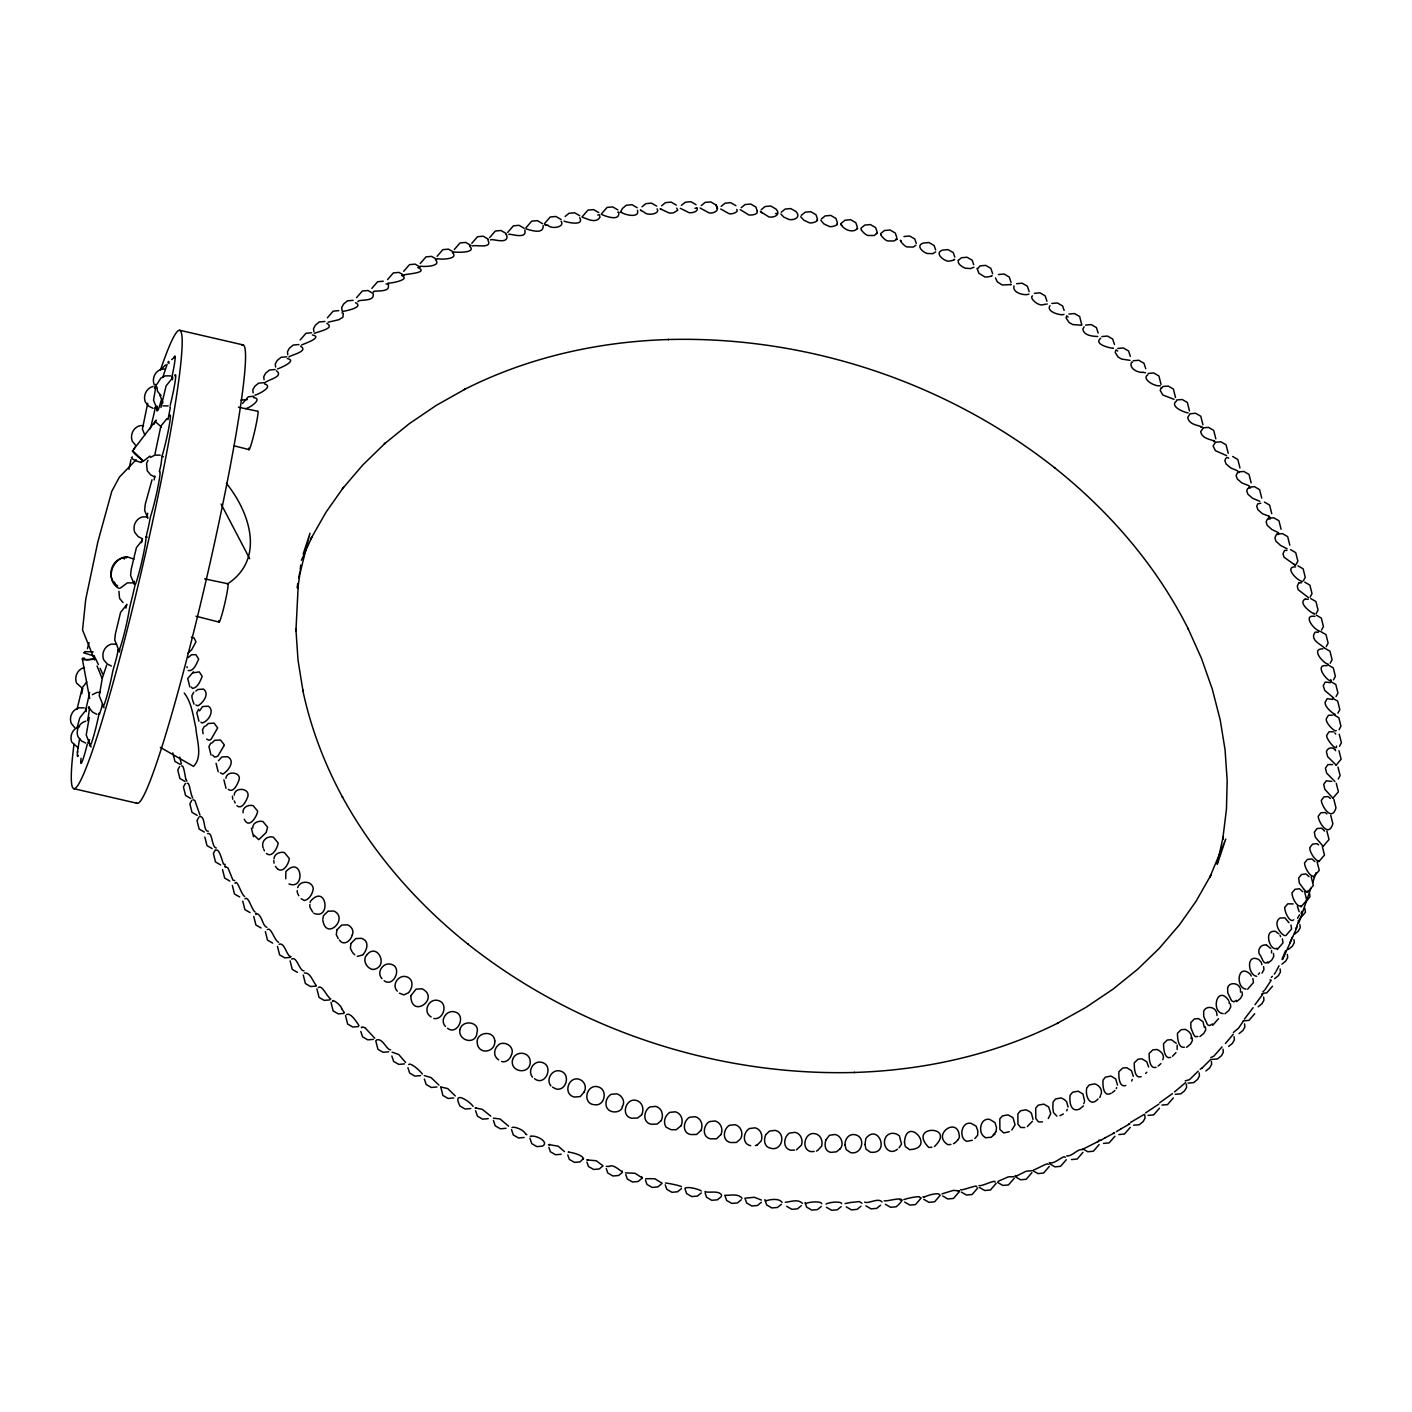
<?xml version="1.0" encoding="UTF-8"?>
<svg xmlns="http://www.w3.org/2000/svg" width="1412" height="1412" viewBox="0 0 1412 1412"><rect width="100%" height="100%" fill="white"/><g stroke="black" fill="none" stroke-linecap="round" stroke-linejoin="round"><path stroke-width="1.5" d="M193.091 799.704L194.856 800.498L199.974 815.059M1271.559 952.906L1271.559 950.417M1098.765 1141.284L1097.512 1141.814M1261.904 964.731L1261.463 962.807M438.955 1085.14L431.084 1077.585L424.288 1075.573M582.238 217.254C587.215 218.578 595.282 223.961 599.959 217.395L599.553 214.889L597.7 214.977M297.173 891.872L297.244 890.584M388.018 283.071C392.042 283.406 411.051 279.399 401.573 275.534M208.27 831.262C202.957 831.562 205.658 816.171 199.974 816.542M1229.234 1003.402L1229.04 1001.337M273.787 860.614L274.016 863.191M422.382 1074.091C420.176 1070.79 410.433 1062.106 408.668 1064.542M959.154 1190.863L958.06 1191.11M243.093 812.782C242.158 807.24 248.618 804.346 253.172 805.67L257.672 811.176C256.843 816.807 248.847 829.515 244.294 819.225M825.914 1139.925C824.343 1144.638 824.679 1151.151 830.733 1152.386L836.398 1151.821L840.228 1148.75M322.783 919.936C326.031 941.68 349.329 918.188 333.85 911.022L328.113 911.217M298.232 585.292L295.92 631.058L295.902 629.081L298.02 660.128L303.033 691.298L302.697 689.815C310.569 727.409 324.372 763.645 342.639 797.392L342.145 796.474C373.403 853.766 417.281 903.68 468.166 944.328L467.778 944.028C576.502 1030.019 715.972 1076.191 854.507 1072.467L854.013 1072.467C924.401 1070.314 994.86 1054.746 1057.959 1023.012L1057.041 1023.488L1085.934 1007.374L1112.885 989.247L1137.737 969.179L1159.27 948.334L1179.426 924.842L1195.982 901.368L1210.966 875.034L1209.837 877.223L1225.757 839.081L1217.497 863.738M77.378 752.367L79.619 738.617M155.002 453.923L160.844 426.177L166.934 418.605M352.259 934.956C354.324 930.896 351.482 926.29 347.476 924.842L341.739 925.054L336.938 929.802M1336.105 765.004L1327.721 756.779L1326.398 751.837C1326.927 747.954 1332.451 746.418 1334.781 749.472M1014.01 1176.69L1008.344 1176.849L998.125 1181.314M86.114 711.63L86.326 710.059A12.973 0.935 -77 0 0 86.044 708.983L85.638 709.901M172.458 379.634L172.67 378.063A12.973 0.935 -77 0 0 172.37 377.004L171.982 377.922M132.34 456.923C128.439 458.194 139.4 462.501 141.041 462.165M252.801 828.085C252.201 822.861 258.731 820.354 262.967 821.555L267.609 827.203L266.18 832.533L258.749 839.681L254.072 835.18M322.942 918.806L323.436 915.753L327.937 911.322M309.899 904.527L309.828 907.033L312.687 912.046M297.844 587.939L300.456 570.324M374.78 1038.208L365.479 1028.254M356.548 297.685L362.337 291.013L367.985 290.519L373.139 293.502C375.327 302.715 357.818 298.585 357.924 301.833M234.233 795.185C234.304 786.908 249.853 787.649 247.912 796.368C246.447 800.463 242.017 810.1 236.863 805.74M273.963 858.92C274.122 853.907 279.964 851.436 284.377 852.548L289.301 858.496C288.948 863.509 283.353 873.463 277.67 869.015M225.938 778.383C226.344 770.158 242.229 772.029 238.893 780.289C237.428 784.331 233.351 793.403 228.267 789.361M350.9 943.622L350.388 948.282L352.082 951.688M1031.695 1170.742L1026.083 1171.236L1016.781 1175.878M336.921 929.961L336.285 934.726L338.245 938.539M124.238 559.064L125.033 557.616M310.181 902.55L310.411 901.35C326.525 882.712 331.555 920.765 313.729 913.229M120.073 650.085L118.22 649.749L117.461 653.527A12.973 0.935 -77 0 1 115.766 660.622L112.872 670.753A25.504 1.836 -77 0 1 106.076 698.94A25.504 1.836 -77 0 1 102.652 704.606M300.068 572.972L309.987 533.259L303.192 553.963M297.685 887.636C299.768 880.241 312.228 880.347 313.27 888.66C312.546 893.69 309.687 899.073 304.515 900.556L301.109 898.738M155.408 407.044L154.314 412.269A25.504 1.836 -77 0 1 150.219 428.807M99.211 713.007L98.116 718.231A25.504 1.836 -77 0 1 89.609 743.806M77.007 709.442L82.231 687.82L86.785 681.819M128.933 469.296L130.945 459.73M156.185 384.576L153.537 400.267L157.562 410.257M89.274 717.402L86.22 734.999L91.056 746.983M160.915 407.503L166.122 385.864L172.229 378.292M1298.228 922.16L1298.44 920.165M1240.548 992.159L1240.442 988.877M1334.922 781.577L1326.662 773.141L1325.409 768.181L1327.88 764.598L1332.628 764.545M167.975 419.629L170.234 408.103A12.973 0.935 -77 0 0 169.934 407.044M1217.056 864.215L1223.145 836.928L1222.739 839.346L1226.446 809.288L1227.187 780.554L1225.051 749.684L1220.233 720.067L1212.29 689.127L1201.506 658.469L1187.951 628.269L1188.392 629.205C1156.763 566.035 1109.567 511.409 1054.411 467.584L1054.799 467.901C945.987 382.052 806.623 335.774 668.07 339.533L668.564 339.533C598.017 341.633 527.417 357.448 464.319 389.535L465.272 389.059L436.255 405.385L409.18 423.759L384.205 444.056L385.3 443.086L362.637 465.13L342.375 488.852L343.54 487.299L325.854 512.45L310.799 538.96L312.07 536.613L301.427 560.246M1217.056 1015.581L1216.544 1012.086M622.339 1171.166C622.11 1173.213 613.602 1163.17 609.296 1166.436M85.532 710.183L86.273 707.394A25.504 1.836 -77 0 0 89.609 692.462M1204.295 1027.318L1203.042 1021.758L1198.47 1018.582L1194.376 1018.952L1190.81 1022.553L1190.898 1027.812L1193.652 1034.643L1195.364 1036.726L1197.853 1036.479M147.695 403.338L142.4 429.036L144.818 435.037M87.385 648.726L89.062 642.654M162.821 377.286L167.145 364.278M77.007 727.992L79.796 717.843L85.885 710.271M1292.474 936.827L1289.738 943.145M1191.004 1038.597C1192.769 1034.555 1188.622 1030.707 1185.127 1029.348L1181.05 1029.719L1177.449 1033.337C1177.431 1037.838 1178.19 1048.604 1184.421 1047.227M1148.662 1067.031L1146.773 1061.859L1142.061 1058.859L1138.037 1059.194L1134.242 1062.848C1134.277 1067.225 1134.33 1078.892 1141.143 1076.703M1177.131 1049.522L1177.167 1045.109M118.22 649.749L118.308 650.914A25.504 1.836 -77 0 0 123.585 636.035A25.504 1.836 -77 0 0 129.569 608.078L131.687 599.359A12.973 0.935 -77 0 0 133.399 592.263L135.022 585.221A25.504 1.836 -77 0 0 141.5 562.929A25.504 1.836 -77 0 0 145.948 538.59L146.901 533.383A12.973 0.935 -77 0 0 148.595 526.288L150.554 516.404A25.504 1.836 -77 0 0 157.456 489.364A25.504 1.836 -77 0 0 159.838 471.59L159.309 471.608A12.973 0.935 -77 0 0 161.021 464.513L162.045 456.235L163.439 456.87M89.538 739.659L88.356 742.977A12.973 0.935 -77 0 1 88.056 741.918M162.045 456.235L162.804 453.676A25.504 1.836 -77 0 0 169.299 425.171A25.504 1.836 -77 0 0 169.334 416.099M1133.306 1076.368L1131.489 1070.684L1126.741 1067.701L1122.734 1068.037L1118.886 1071.69C1118.728 1076.332 1118.781 1087.681 1125.77 1085.546M1117.51 1085.175L1115.745 1078.997L1110.979 1076.05L1105.402 1077.162L1103.072 1080.039C1102.56 1085.051 1103.213 1097.565 1111.103 1093.312M1100.831 1094.847C1103.09 1090.311 1099.26 1085.069 1094.759 1083.869L1089.199 1084.963L1086.816 1087.875C1084.893 1094.918 1089.623 1108.367 1098.095 1098.907M512.609 1059.512C509.238 1072.714 531.124 1075.52 530.206 1060.959C529.271 1051.446 515.557 1050.51 512.644 1059.441M1336.282 783.307L1338.417 791.797L1333.016 798.027M1084.628 1101.236L1083.004 1094.053L1078.15 1091.176L1072.591 1092.253L1070.155 1095.165C1069.237 1101.078 1070.261 1112.974 1079.598 1109.073L1083.481 1105.896M1312.754 882.518L1315.949 872.757M126.445 557.952L126.868 556.716L133.946 559.099M1298.669 583.103L1297.275 586.157L1298.14 589.687L1308.536 597.682M199.569 710.836L202.604 706.565L208.394 706.159C215.206 710.854 207.917 721.956 201.969 722.979L200.91 722.132M1310.83 888.395L1298.828 922.866M1032.437 1121.234L1027.318 1126.582M223.643 746.33L217.73 756.303L214.571 757.114L212.612 755.102M996.06 1131.542L996.519 1127.553L994.948 1122.593L989.688 1119.381C979.593 1117.421 977.598 1134.171 985.399 1137.437M877.329 233.174L874.169 235.504L868.68 235.504C866.068 236.263 859.131 228.003 861.496 229.609M1116.31 1088.599L1116.68 1087.611M1162.8 1059.724C1165.165 1055.382 1160.823 1050.899 1156.922 1049.504L1152.88 1049.84L1149.139 1053.493C1149.033 1058.029 1149.509 1069.255 1156.057 1067.348M1301.917 911.34L1301.034 913.335M156.414 406.462L155.673 408.245A12.973 0.935 -77 0 1 155.373 407.185M145.824 537.001L147.272 537.231M352.17 935.185C350.935 940.692 343.663 946.481 339.392 940.004M1100.425 1095.888L1099.789 1097.477M218.454 760.715L221.861 756.973L227.65 756.708C235.839 761.227 228.02 771.111 222.725 774.129L220.343 772.77M408.562 992.742L403.832 994.895L399.419 993.166M1296.728 926.166L1298.105 922.724M1083.745 1103.619L1084.257 1102.366M211.906 743.03L214.712 740.312L220.501 739.994L224.349 744.901L223.696 746.171M1066.678 1110.82L1067.278 1109.355M1131.647 1080.992L1132.283 1079.474M1297.31 926.59L1282.643 959.525M205.693 726.121L208.288 723.491L214.077 723.138L217.66 727.921L211.006 739.447L208.852 740.241L206.664 739.147M526.835 1134.771L525.688 1133.977M1318.614 861.161C1315.243 860.438 1309.63 852.566 1309.771 847.677L1312.56 844.111L1316.955 843.635L1318.579 844.888M1279.025 965.808L1275.954 971.65M490.758 1116.133L482.233 1109.303L475.332 1107.979M156.944 384.276L160.809 378.169L165.38 375.857L170.587 375.892M147.978 460.33L146.548 463.542L147.219 470.708L150.66 474.873L154.932 477.009M188.343 657.533L191.502 654.744L195.915 654.674L198.686 659.122C196.762 663.146 193.673 671.918 188.167 670.523M390.594 1049.84C386.906 1050.475 382.44 1037.255 376.404 1040.044M1161.035 388.159L1162.27 387.523M1296.128 927.56L1295.545 928.672M330.849 999.008C327.302 997.507 321.812 983.846 318.335 987.623M1313.336 876.234C1309.789 876.57 1304.529 867.321 1304.547 862.997L1307.406 859.431L1311.942 858.937L1314.837 861.602M304.021 970.768C299.626 971.756 296.855 955.536 291.596 959.119M291.066 956.701C286.301 956.242 285.012 941.981 278.994 944.222M133.752 449.581L135.27 446.739M152.002 479.798L145.259 504.278L144.624 510.385L147.854 518.38M106.624 665.211L102.299 678.201L99.246 695.798L104.082 707.783M408.721 992.442C413.045 987.659 413.804 978.834 406.356 976.698C398.555 974.457 391.212 984.976 397.301 991.136M242.564 403.426L248.353 396.754L253.983 396.26M300.209 339.921L305.998 333.267L311.628 332.755M327.372 317.806L333.161 311.152L338.792 310.64M371.85 288.383L377.639 281.712L383.27 281.2M387.559 279.594L393.348 272.922L398.996 272.41L404.167 275.411M403.691 271.316L409.48 264.644L415.128 264.132L420.299 267.133M420.194 263.55L425.983 256.878L431.631 256.384L436.802 259.384M193.779 692.145L191.873 695.639L192.191 698.711M437.067 256.313L442.856 249.642L448.486 249.147L453.658 252.13M198.721 709.248L196.797 712.725L198.933 721.232M454.258 249.589L460.047 242.917L465.678 242.423L470.849 245.406M179.659 766.504L177.753 769.999L179.889 778.489L185.06 781.489M204.405 726.227L202.498 729.722L203.099 733.781M471.767 243.376L477.556 236.704L483.186 236.21L488.358 239.21M185.36 783.501L183.436 786.978L185.572 795.485L190.744 798.486M210.829 743.1L208.923 746.577L211.041 755.085M489.558 237.675L495.347 231.021L500.978 230.509L506.167 233.51M191.785 800.357L189.861 803.852L191.997 812.341L197.168 815.342M507.614 232.503L513.403 225.832L519.051 225.32L524.223 228.32M198.915 817.071L197.009 820.566L199.145 829.056L204.316 832.056M525.935 227.809L531.724 221.154L537.354 220.643L542.526 223.643M544.467 223.643L550.256 216.971L555.904 216.477L561.076 219.478M215.277 849.953L213.371 853.448L215.489 861.938L220.66 864.938M582.168 216.777L587.957 210.106L593.605 209.611L598.776 212.612M601.3 214.077L607.089 207.405L612.72 206.911L617.891 209.911M621.545 212.365L620.592 211.906L622.498 208.411L626.381 205.217L632.029 204.722L637.2 207.723M884.212 1200.8C888.413 1201.824 912.258 1193.087 896.196 1206.783L890.548 1207.278L885.377 1204.277M921.277 1197.923L915.488 1204.595L909.857 1205.089L904.686 1202.089M940.374 1195.152L934.585 1201.824L928.955 1202.318L923.783 1199.317M1295.951 564.641L1297.875 561.146L1295.739 552.657L1290.568 549.656M959.242 1191.799L953.453 1198.453L947.823 1198.964L942.651 1195.964M1303.364 580.809L1305.27 577.314L1303.135 568.824L1297.963 565.824M977.863 1187.845L972.074 1194.517L966.426 1195.029L961.254 1192.028M1310.107 597.117L1312.013 593.622L1309.877 585.133L1304.706 582.132M996.201 1183.344L990.412 1190.016L984.764 1190.51L979.593 1187.51M1316.16 613.532L1318.067 610.037L1315.931 601.547L1310.76 598.547M1014.24 1178.261L1008.45 1184.933L1002.802 1185.427L997.631 1182.426M1321.526 630.034L1323.45 626.54L1321.314 618.05L1316.143 615.05M1031.96 1172.613L1026.171 1179.285L1020.523 1179.779L1015.352 1176.778M1326.221 646.608L1328.127 643.113L1325.992 634.623L1320.82 631.623M1049.328 1166.418L1043.539 1173.09L1037.908 1173.584L1032.737 1170.583M1330.192 663.216L1332.098 659.739L1329.98 651.232L1324.809 648.232M1066.325 1159.676L1060.553 1166.33L1054.905 1166.841L1049.734 1163.841M1333.475 679.86L1335.381 676.366L1333.263 667.876L1328.092 664.875M1082.951 1152.386L1077.162 1159.04L1071.514 1159.552M1336.052 696.504L1337.958 693.027L1335.823 684.52L1330.651 681.519M1099.154 1144.567L1093.365 1151.239L1087.734 1151.733L1082.563 1148.733M1337.905 713.131L1339.812 709.654L1337.693 701.146L1332.522 698.163M1114.933 1136.236L1109.144 1142.89L1103.496 1143.402M1339.053 729.722L1340.959 726.245L1338.841 717.737L1333.669 714.737M1130.253 1127.394L1124.464 1134.048L1118.833 1134.56M1339.494 746.26L1341.4 742.765L1339.264 734.275M1338.205 779.053L1340.129 775.576L1337.994 767.069M1159.464 1108.208L1153.692 1114.88L1148.044 1115.392M1173.337 1097.918L1167.547 1104.59L1161.899 1105.084M1218.503 1018.67L1212.714 1025.341M1262.01 973.168L1263.917 969.673L1263.599 966.602M1297.575 918.259L1299.499 914.764M1254.721 1013.728L1248.932 1020.399L1243.284 1020.894M1272.512 986.247L1266.723 992.918L1262.963 993.254M266.886 927.349C262.102 925.884 262.455 914.817 256.225 913.405M363.255 954.318C367.314 949.552 369.538 940.869 361.56 938.327L355.824 938.556L350.9 943.534M1306.841 892.084L1307.388 891.131M1293.745 919.812C1289.756 923.589 1284.408 911.481 1284.743 907.386L1287.815 903.821L1293.127 903.927M995.442 277.899L997.384 281.941L1002.326 285.012L1011.274 284.518L1010.127 284.589M1275.389 972.586L1274.295 974.121M1161.017 388.194L1160.187 390.347L1162.835 395.007L1174.043 399.331M1300.787 905.816C1296.922 907.545 1291.786 897.238 1292.015 892.861L1295.016 889.295L1299.464 888.766L1302.799 891.731M1305.094 599.112C1295.845 604.177 1319.143 617.644 1313.76 613.179M995.866 1131.842L993.236 1134.824M958.113 1139.625L959.348 1137.384C959.101 1115.127 930.879 1134.207 947.893 1144.691L950.911 1144.444M1175.949 1052.593L1172.507 1056.264M264.979 382.599C269.004 379.369 284.147 376.404 276.381 370.756M840.246 1148.715C844.341 1144.232 841.164 1135.442 835.057 1134.489L829.462 1135.301L825.914 1139.908M366.555 955.218C361.913 960.337 367.455 969.567 373.633 969.497M957.865 1139.978L955.324 1142.59M1258.357 974.474L1259.557 972.833M740.806 1138.407C743.524 1133.254 740.912 1126.176 735.052 1124.693L729.404 1125.346C723.085 1129.071 721.867 1140.967 730.692 1142.555L736.464 1142.449L740.276 1139.113M1281.99 959.33L1285.626 950.664M1146.773 1072.237L1145.644 1073.455M132.446 451.046L155.797 420.564M84.12 657.939C84.12 661.24 92.61 658.61 95.151 658.822M1264.887 989.847L1271.206 980.228L1269.953 979.822M1082.563 1149.703C1077.762 1148.291 1072.22 1156.746 1066.66 1155.898M120.338 588.08L127.362 582.856L132.569 582.909M94.269 656.174L95.345 658.239M1276.977 948.282C1269.953 952.076 1262.84 928.919 1275.707 931.479L1278.831 933.914M133.628 451.699L143.283 460.894L140.971 462.607M1267.764 961.837C1263.087 966.461 1262.116 956.101 1259.31 954.194C1257.315 949.305 1261.128 943.904 1266.493 945.069M255.131 395.025C253.948 396.119 275.322 387.012 264.609 383.976M160.915 369.679L165.469 364.949M136.152 459.73L119.438 477.044L111.777 491.323L97.816 542.032L85.708 599.465L82.549 629.999L94.639 659.969M142.506 540.037L136.417 547.627L131.21 569.248L130.575 575.355L133.805 583.35M126.674 604.76L120.585 612.349L115.36 633.97L114.743 640.077L119.579 652.062M1225.422 1043.521L1233.294 1034.237M328.096 322.201L338.809 319.73L342.922 317.259L343.328 313.358L341.969 312.829M1048.269 1118.516L1050.74 1113.521L1048.675 1106.973L1043.786 1104.131L1038.208 1105.172L1035.684 1108.155L1035.826 1118.551L1038.597 1121.94L1042.497 1121.905M974.845 1138.584L977.633 1135.266L977.828 1130.959L976.08 1126.088L971.068 1123.334C961.131 1121.304 958.536 1138.248 966.779 1141.355L972.356 1140.278M1011.804 1130.024L1015.069 1124.834L1012.986 1117.669L1008.027 1114.862L1002.449 1115.886L999.802 1118.922L999.89 1129.476L1003.738 1132.953L1009.28 1131.718M1271.241 977.439L1272.477 976.292M899.056 1147.762L901.509 1144.108L899.426 1135.954C895.367 1132.142 888.413 1132.23 885.606 1137.437C881.459 1145.308 889.048 1156.093 897.485 1149.227M1202.194 1067.913L1210.737 1059.388M195.88 691.086L196.974 690.133M1262.946 991.665L1264.058 990.659M314.329 333.303C318.83 331.538 335.579 328.149 326.86 323.383M1158.14 1066.113L1160.929 1063.589M227.35 584.021C265.421 559.276 249.977 512.468 226.344 483.292M818.413 1149.703L821.607 1146.209C823.072 1141.214 820.813 1134.754 815.112 1133.712C804.787 1131.365 800.551 1149.262 810.77 1151.61L814.177 1151.486M366.573 955.2C377.092 941.557 389.218 966.355 373.845 969.409M1236.365 1000.296L1233.947 1001.885L1231.564 1000.737L1227.752 992.812L1227.61 987.906M757.326 1144.867L761.156 1141.037C763.08 1135.866 760.997 1129.141 755.049 1127.835L749.419 1128.523C743.118 1132.212 741.865 1144.073 750.707 1145.697M1254.986 1004.691L1262.699 994.366L1261.569 993.96M817.742 1150.303L816.471 1151.115M757.273 1144.92L755.332 1145.626M1244.396 1019.129L1253.115 1007.727M1112.215 1092.747L1114.898 1090.505M565.135 216.477L569.001 213.3L574.649 212.788L579.82 215.789M641.983 206.805L645.866 203.628L651.497 203.134L656.668 206.117M661.628 205.799L665.493 202.622L671.141 202.128L676.313 205.128M681.378 205.393L685.261 202.216L690.909 201.704L696.081 204.705M701.252 205.587L705.135 202.393L710.765 201.898L715.937 204.899C720.649 210.176 713.854 213.883 709.018 212.877L700.017 207.988M721.197 206.364L725.08 203.169L730.728 202.675L735.899 205.675M741.212 207.723L745.077 204.546L750.725 204.052L755.897 207.052L757.273 211.059M193.497 671.794L187.708 678.466L189.843 686.956M192.985 672.871L199.304 671.9L202.216 676.401C200.327 680.849 197.874 687.768 192.491 688.438L191.361 687.079M761.227 209.7L765.11 206.505L770.758 206.011L775.929 209.011C781.577 214.853 773.741 217.872 768.993 216.954L761.986 212.594M781.26 212.241L785.143 209.064L790.791 208.57L795.962 211.553C801.539 217.43 793.844 220.501 789.026 219.495L783.854 217.148L780.871 213.971M801.275 215.383L805.158 212.206L810.788 211.694L815.959 214.695L817.495 219.125M821.237 219.107L825.12 215.912L830.75 215.418L835.922 218.419L837.457 222.849M841.128 223.396L844.994 220.219L850.642 219.707L855.813 222.708L857.349 227.138M860.914 228.267L864.797 225.073L870.427 224.579L875.599 227.579L877.134 232.009M880.576 233.686L884.459 230.509L890.089 230.015L895.261 233.015L896.797 237.445M958.236 260.496L961.378 257.743L967.008 257.249L972.18 260.232L973.715 264.662M977.545 268.81L980.052 265.88L985.682 265.385L990.853 268.386L992.654 273.787M530.894 1136.325C535.942 1134.789 549.727 1142.043 542.526 1146.12L536.895 1146.615L531.724 1143.614L529.906 1138.213M583.297 1158.617L580.12 1161.882L574.472 1162.376L569.301 1159.376L567.783 1154.945M587.904 1160.029L596.235 1160.752L603.03 1165.835L599.27 1168.959L593.622 1169.454L588.451 1166.453L586.915 1162.023M622.48 1172.313L618.597 1175.49L612.967 1176.002L607.795 1173.001L606.26 1168.571M642.001 1178.314L638.118 1181.491L632.47 1181.985L627.299 1178.985L625.781 1174.555M661.663 1183.733L657.78 1186.927L652.15 1187.421L646.961 1184.421L645.443 1179.991M681.449 1188.604L677.566 1191.781L671.935 1192.293L666.764 1189.292L665.228 1184.862M701.34 1192.893L697.457 1196.088L691.809 1196.582L686.638 1193.581L685.12 1189.151M721.303 1196.617L717.42 1199.794L711.772 1200.306L706.6 1197.305L705.082 1192.875M741.3 1199.759L737.435 1202.936L731.787 1203.43L726.615 1200.447L725.08 1196.017M761.333 1202.3L757.467 1205.495L751.819 1205.989L746.648 1202.989L745.165 1198.682M781.365 1204.277L777.5 1207.454L771.852 1207.948L766.681 1204.948L764.88 1199.547M1336.034 765.304L1341.118 759.215L1338.982 750.725M801.363 1205.636L797.498 1208.831L791.85 1209.325L786.678 1206.325M821.325 1206.413L817.442 1209.607L811.794 1210.102L806.623 1207.101L805.087 1202.494M841.181 1206.607L837.316 1209.784L831.668 1210.296L826.497 1207.295M860.949 1206.201L857.084 1209.378L851.436 1209.872L846.265 1206.872M880.594 1205.195L876.711 1208.372L871.063 1208.866L865.891 1205.883M1323.238 846.212L1329.027 839.54L1326.892 831.033M1318.702 861.744L1324.491 855.072L1322.356 846.565M995.001 1134.065L991.118 1137.26L985.488 1137.754M1313.478 877.046L1319.267 870.374L1317.131 861.885M1307.565 892.102L1313.354 885.448L1311.218 876.94M1305.482 902.409L1309.983 896.797L1309.648 893.725M1300.964 906.91L1306.753 900.238L1304.635 891.749M1299.658 919L1305.447 912.328L1304.847 908.269M1285.785 935.662L1291.574 928.99L1290.974 924.913M1294.433 934.303L1298.299 931.126L1300.223 927.649L1299.887 924.56M1277.207 949.552L1282.978 942.898L1282.396 938.821M1267.976 963.125L1271.859 959.948L1273.765 956.453L1273.447 953.382M1288.521 949.376L1292.386 946.199L1294.292 942.704L1293.974 939.633M1247.661 989.194L1253.45 982.523L1252.85 978.445M1236.594 1001.655L1240.477 998.461L1242.383 994.983L1242.066 991.895M1281.919 964.184L1285.803 960.99L1287.709 957.512L1287.373 954.424M1224.945 1013.71L1228.828 1010.533L1230.734 1007.038L1230.399 1003.95M1186.592 1047.316L1190.475 1044.139L1192.381 1040.644L1192.046 1037.573M1199.918 1036.549L1203.801 1033.372L1205.707 1029.878L1205.389 1026.806M1274.648 978.692L1278.531 975.515L1280.437 972.038L1280.119 968.95M1258.145 1006.827L1262.028 1003.65L1263.934 1000.155L1263.616 997.084M1239.083 1033.602L1242.966 1030.425L1244.872 1026.948L1244.537 1023.859M1228.616 1046.451L1232.499 1043.274L1234.406 1039.779L1234.07 1036.708M1205.901 1070.967L1209.766 1067.79L1211.672 1064.313L1211.355 1061.224M171.717 359.566L174.682 357.148M362.937 954.936L357.271 956.383M149.954 456.041L143.442 461.159L142.471 460.418A17.068 1.553 37.5 0 1 132.904 450.781M1120.81 1128.965L1129.812 1123.881L1128.453 1124.111M1120.651 1129.088L1116.362 1131.665M1105.243 1137.719L1114.527 1132.848L1113.203 1133.218M1212.467 1023.947L1209.413 1025.641L1207.542 1024.759L1203.748 1016.569L1203.642 1011.345C1205.777 1005.644 1214.108 1006.491 1216.297 1011.627M288.842 357.024C290.978 354.941 309.422 351.217 300.474 346.134M1063.342 1113.944L1059.935 1115.709M1105.225 1137.754L1100.601 1140.384M1202.071 1068.019L1200.182 1069.308M704.994 1191.428C706.9 1193.581 719.732 1189.663 721.638 1195.417M277.493 368.991C276.275 369.45 298.92 360.978 287.289 358.542M1306.735 892.155L1304.053 889.472M897.097 239.281L893.831 240.993L888.342 240.94C885.624 241.717 878.741 233.121 881.37 234.869M606.277 1166.4L609.243 1166.436M1170.707 1057.394C1164.212 1059.582 1163.523 1048.075 1163.541 1043.644L1167.23 1040.026L1171.272 1039.673L1176.249 1043.309M301.621 344.969C303.598 343.928 323.789 337.256 312.37 334.944M934.409 1146.544C957.159 1124.887 906.698 1124.764 928.796 1147.444L931.902 1147.232M953.488 1143.702L954.636 1143.032M1198.188 1071.161L1189.486 1079.668L1185.215 1080.886M1185.603 1082.598L1174.484 1091.935M1172.472 1093.612L1159.676 1102.754M1200.818 427.183L1201.806 426.812M245.547 408.65C250.401 407.715 263.109 398.502 253.56 397.584M1213.667 441.444L1214.585 441.162M342.339 311.452C347.052 310.781 364.155 307.145 355.506 302.662M153.114 386.447C146.336 388.212 142.894 395.607 145.33 402.032L148.789 406.197L153.061 408.333M150.413 457.417L154.985 455.105L160.191 455.158M84.332 667.523C77.554 669.288 74.112 676.683 76.548 683.108L82.849 688.703M92.345 694.704L96.916 692.392L100.393 692.427M85.797 721.179C79.019 722.944 75.577 730.339 78.013 736.764L81.472 740.929L85.726 743.065M79.549 726.562C72.789 728.345 69.347 735.723 71.783 742.147L78.066 747.742M1142.926 372.344C1137.772 372.909 1128.523 368.303 1131.594 362.143L1132.583 362.213M216.301 848.047C211.447 847.271 212.7 831.703 207.635 833.592M417.793 267.503C429.954 273.081 404.909 273.946 404.538 274.916M420.582 266.18C425.471 267.027 442.009 266.056 435.355 259.667M437.42 258.678C442.38 259.826 459.218 258.837 452.334 252.607M526.094 228.903C531.371 230.438 543.867 234.674 543.179 225.514M796.474 1149.827L801.469 1145.097C803.199 1140.049 800.816 1133.501 795.115 1132.336L789.485 1133.095C783.519 1136.784 782.372 1148.468 790.773 1150.215L794.568 1150.109M1284.602 935.609C1279.325 933.297 1273.165 922.371 1279.96 918.047L1284.832 917.835L1289.015 922.742M373.756 292.019C370.915 290.078 386.923 292.637 388.335 287.642L388.512 284.394L386.041 283.936M620.592 211.906C625.004 215.33 640.113 218.278 637.447 210.264M850.571 1202.477L859.343 1201.577L861.955 1203.271M197.662 689.55L203.469 689.074C210.017 693.927 202.869 703.052 197.892 705.823L195.897 704.994M392.059 1052.134L398.714 1054.499L405.597 1062.424M1298.881 582.785L1301.546 582.821M1249.267 485.834L1241.96 482.975L1237.3 478.968L1236.1 475.667L1237.53 472.508L1239.171 472.49M924.172 1197.217C927.684 1194.905 939.509 1192.293 939.315 1194.728M1256.645 976.292C1248.067 975.268 1245.684 953.329 1258.445 959.383M665.476 1183.027C666.129 1182.832 682.296 1185.886 681.361 1186.874M1130.024 360.342L1121.569 359.072L1117.969 356.918L1115.162 352.329L1116.062 349.823L1117.686 351.023M1246.09 989.124C1235.465 988.135 1237.283 963.019 1249.779 973.75M85.391 651.62L83.608 652.803L94.322 656.103M187.796 653.279L191.661 649.749L195.986 641.825L193.991 637.836L191.379 637.236M1223.127 1013.639C1210.596 1012.298 1216.915 984.341 1228.581 1000.226M850.43 1202.53L845.135 1203.571M1158.811 1104.113L1145.626 1112.885M234.727 880.541L232.962 880.153L228.038 868.08L224.684 865.891L225.443 867.427M225.196 864.391L223.484 864.109C222.055 860.385 218.984 847.8 216.036 850.306M278.623 942.298C274.352 940.674 271.033 926.184 267.256 929.678M568.754 1152.227C564.818 1151.451 582.397 1153.569 583.562 1158.917M1215.15 442.821L1213.049 446.015L1215.503 450.728L1226.551 455.599M549.992 1144.408L548.421 1144.779L549.356 1144.744M695.004 208.305L696.61 207.952M826.091 1204.03C830.433 1201.736 841.693 1201.294 841.676 1203.677M736.764 209.417C739.5 212.047 731.116 214.765 728.963 213.636L720.702 209.011M877.311 233.227L876.358 233.333M1210.825 1057.623L1214.038 1055.982L1222.033 1046.91M1233.364 1032.472L1238.536 1028.165L1243.354 1021.141M897.008 238.893L895.914 238.999M124.485 557.687C112.325 558.552 106.129 575.672 115.219 583.95M98.363 664.575L95.751 658.927L94.551 659.122A17.068 2.559 -10.5 0 1 82.937 658.027M1237.618 470.814L1230.787 467.954L1226.093 464.001L1224.875 460.7L1225.598 458.635L1227.028 457.417L1228.705 458.194M1143.049 372.327L1145.503 372.803M1188.11 412.851C1184.509 412.639 1168.907 406.303 1176.567 400.937M775.541 213.583L777.377 213.336M915.876 245.211L913.335 247.047L907.863 246.941C905.145 247.947 897.767 238.187 901.156 240.728M816.966 219.672C819.701 220.907 810.823 224.031 809.041 222.637L803.887 220.219L800.692 216.724M1024.741 1127.553L1020.682 1127.482L1017.911 1124.093L1017.893 1113.821L1020.488 1110.803L1026.065 1109.779L1029.825 1111.721L1031.413 1113.256L1033.054 1119.451M586.651 1159.905L587.851 1160.029M549.656 1144.761L558.146 1146.156L564.465 1151.592M836.839 223.661C839.593 224.773 830.75 227.738 829.003 226.344L823.867 223.873L820.919 220.413M935.644 251.936L932.661 253.683L927.19 253.489C922.636 252.183 915.47 245.564 923.307 243.04L928.955 242.546L934.126 245.547L935.662 249.977M240.975 400.143L247.4 399.561M903.962 236.51L909.61 235.998L914.782 238.999L916.317 243.429M353.141 300.332L347.511 300.827L343.628 304.004L341.722 307.498L342.039 310.569M324.954 321.459L319.306 321.954L315.423 325.131L313.517 328.625L313.852 331.714M998.443 274.528L1004.091 274.034L1009.262 277.034L1011.063 282.453M298.885 344.546L293.237 345.04L289.372 348.235L287.466 351.712L287.783 354.8M1016.552 283.688L1022.182 283.194L1027.354 286.195L1029.171 291.596M286.724 356.795L281.076 357.307L277.193 360.484L275.287 363.961L275.622 367.049M1034.343 293.343L1039.973 292.831L1045.145 295.832L1046.945 301.25M275.163 369.503L269.515 370.015L265.65 373.192L263.744 376.686L264.062 379.757M1051.781 303.456L1057.429 302.962L1062.601 305.963L1064.118 310.393M264.238 382.67L258.608 383.164L254.725 386.341L252.819 389.836L253.136 392.907M1068.866 314.046L1074.514 313.552L1079.686 316.535L1081.804 325.042M1085.563 325.095L1091.211 324.584L1096.383 327.584L1098.183 333.003M1101.854 336.568L1107.502 336.056L1112.674 339.056L1114.474 344.475M1117.739 348.464L1123.37 347.97L1128.541 350.97L1130.341 356.371M1133.148 360.766L1138.796 360.272L1143.967 363.272L1145.767 368.691M1148.115 373.474L1153.745 372.98L1158.917 375.98L1161.052 384.47M1162.57 386.553L1168.218 386.058L1173.39 389.041L1175.525 397.549M1176.549 399.984L1182.179 399.49L1187.351 402.491L1189.486 410.98M1189.981 413.769L1195.629 413.275L1200.8 416.258L1202.936 424.765M1202.9 427.871L1208.531 427.377L1213.702 430.36L1215.838 438.867M1215.238 442.274L1220.886 441.779L1226.057 444.78L1228.193 453.27M1238.218 471.943L1243.866 471.449L1249.038 474.45L1251.156 482.939M1248.808 487.158L1254.456 486.663L1259.628 489.664L1261.746 498.154M1268.135 518.275L1273.783 517.78L1278.954 520.781L1281.09 529.271M1276.854 534.124L1282.502 533.63L1287.673 536.631L1289.809 545.12M290.413 957.389L284.783 957.883L279.611 954.883L277.476 946.393M316.217 986.053L310.569 986.547L305.398 983.546L303.262 975.057M329.843 999.89L324.195 1000.384L319.024 997.384L316.888 988.894M343.928 1013.392L338.28 1013.887L333.108 1010.886L330.99 1002.396M358.454 1026.542L352.806 1027.053L347.634 1024.053L345.499 1015.563M373.386 1039.356L367.755 1039.85L362.584 1036.867L360.784 1031.448M388.724 1051.799L383.093 1052.311L377.922 1049.31L375.786 1040.821M404.45 1063.889L398.802 1064.401L393.63 1061.4L391.83 1055.982M420.529 1075.609L414.881 1076.12L409.709 1073.12L407.909 1067.701M436.961 1086.975L431.313 1087.469L426.142 1084.469L424.341 1079.05M453.711 1097.954L448.063 1098.448L442.891 1095.465L440.756 1086.958M470.796 1108.544L465.148 1109.038L459.977 1106.037C451.663 1089.411 470.002 1101.484 473.073 1106.373M488.234 1118.657L482.604 1119.169L477.432 1116.168L475.615 1110.75M1211.902 1059.424L1217.55 1058.912L1221.433 1055.735L1223.339 1052.24L1223.004 1049.169M506.025 1128.312L500.377 1128.806L495.206 1125.805L493.406 1120.404M524.134 1137.472L518.486 1137.966L513.315 1134.966L511.515 1129.547M1188.022 1083.11L1193.669 1082.616L1197.535 1079.439L1199.459 1075.944L1199.123 1072.873M1175.225 1094.318L1180.873 1093.823L1184.756 1090.646L1186.662 1087.152L1186.327 1084.081M561.199 1154.257L555.569 1154.751L550.398 1151.768L548.862 1147.338M1133.677 1125.205L1139.325 1124.711L1143.19 1121.534L1145.114 1118.039L1144.779 1114.968M742.059 1198.311C738.388 1193.105 729.104 1195.664 724.885 1195.293M1048.357 1164.37C1048.198 1161.899 1036.779 1169.348 1033.584 1169.895M995.036 1182.179C996.06 1178.879 982.434 1186.451 978.957 1185.639M740.206 209.629L748.96 214.995C751.396 215.295 758.526 214.642 757.256 211.023M1065.319 1157.346C1063.942 1154.222 1053.899 1165.2 1049.31 1162.606M782.107 1202.406C779.283 1198.029 770.44 1199.282 765.322 1200.977M256.031 913.476L255.89 914.517M530.312 1136.378L530.877 1136.325M840.687 224.208C842.999 228.303 848.912 232.027 854.384 230.562L857.684 228.709L856.643 228.215M973.927 267.203L970.715 268.58L965.261 268.209C962.437 267.009 957.159 264.044 958.324 260.479M512.009 1127.5C513.968 1126.317 523.305 1129.282 525.617 1133.907M901.933 1200.112L899.991 1199.812M85.408 651.62L93.157 651.867M882.041 1201.983C878.335 1197.252 868.451 1204.224 864.638 1202.106M469.472 246.076C476.956 252.713 458.688 252.519 454.558 252.06M1084.151 1148.556L1098.73 1141.178M645.761 1178.685L654.744 1178.738L661.999 1183.132M617.697 212.224L618.738 212.347M924.154 1197.235L922.936 1196.846M1144.444 1114.262L1130.482 1122.452M657.057 208.888C660.781 213.918 647.261 216.036 644.384 212.365L640.307 210.017L641.348 210.635M1100.583 1140.384L1099.03 1140.137M579.75 217.695C584.709 226.979 564.747 221.719 564.023 221.066M991.701 275.675C994.613 275.411 984.499 278.376 983.917 276.346L978.975 273.346L977.033 268.351M676.683 208.111L677.778 210.194L673.453 212.877L669.376 213.106L660.145 208.747L661.275 209.488M304.392 973.009C310.358 972.091 312.811 981.605 316.2 985.417M1202.918 428.507L1200.659 431.631C1201.894 438.426 1209.431 439.044 1214.567 441.126M344.299 1012.51L341.598 1008.592M1189.575 414.528L1187.704 417.528C1188.992 424.306 1196.599 424.977 1201.788 426.777M1113.08 348.182C1116.592 349.17 1091.829 345.375 1100.707 338.227M126.868 556.716L125.756 556.716A17.068 14.932 -62.5 0 0 111.707 570.625A17.068 14.932 -62.5 0 0 118.22 587.992L119.226 588.363M1016.746 1175.896L1015.193 1175.561M1305.129 599.112L1308.306 599.288M805.44 1203.659C810.029 1201.541 821.343 1201.047 821.766 1203.73M165.416 369.097L161.939 369.061C155.179 370.844 151.737 378.222 154.173 384.646M162.945 405.879L168.152 405.932M143.547 425.665L140.07 425.647C133.31 427.412 129.869 434.808 132.304 441.232L135.746 445.398M147.766 516.933L142.559 516.88C135.799 518.663 132.357 526.041 134.793 532.465L138.235 536.631L142.506 538.784M116.631 644.172L111.424 644.119C104.664 645.884 101.223 653.279 103.658 659.704L107.1 663.869L111.371 666.005M84.243 707.889L79.037 707.836C72.277 709.601 68.835 716.996 71.271 723.421L74.712 727.586M594.434 1104.678C604.971 1106.779 608.325 1089.058 597.735 1086.763C586.968 1083.957 581.868 1102.419 593.393 1104.643M1278.637 532.73L1271.841 529.5L1267.217 525.299L1266.158 521.963L1267.217 519.351L1270.412 518.804M1332.381 715.143L1328.48 715.266L1326.239 718.867C1325.497 723.156 1335.399 732.775 1336.229 730.604M501.542 1061.506C507.473 1063.271 511.868 1056.847 512.344 1051.234C511.797 1045.339 505.602 1042.109 500.166 1043.733C494.023 1047.139 492.311 1055.823 498.665 1059.9M1028.907 294.031C1026.03 295.99 1011.91 293.414 1013.992 285.877M953.894 259.349C957.407 259.279 947.011 262.508 946.34 260.585C941.769 259.314 934.991 252.589 942.457 250.118L948.087 249.624L953.259 252.624L954.794 257.055M1318.455 632.205L1315.172 632.117C1309.489 639.936 1320.114 643.643 1324.456 648.037M1286.95 550.398L1284.62 550.398L1282.996 553.804L1284.002 557.193L1295.228 565.241L1293.886 564.2M1278.531 534.407L1276.483 534.442L1274.895 537.795L1275.936 541.167L1280.543 545.438L1287.126 548.791M433.837 1018.511C443.544 1020.346 448.716 1003.014 438.144 1000.508C428.789 997.931 422.294 1011.857 431.137 1016.94M958.924 1190.845L953.329 1190.387L941.928 1193.881M1063.995 314.346C1062.071 316.059 1045.533 312.052 1049.963 305.592M545.756 225.126L544.591 224.473L548.015 225.355M1322.867 648.832C1309.718 648.726 1324.933 664.699 1328.004 663.958M476.479 1108.332L475.332 1108.014M490.617 240.022C490.176 237.693 509.679 245.741 506.643 234.921L505.778 234.551M238.469 407.221L257.619 411.21A19.839 1.43 -77 0 1 254.178 433.29A19.839 1.43 -77 0 1 248.724 448.133M204.634 578.885L227.703 583.703A19.839 1.43 -77 0 1 224.243 605.783A19.839 1.43 -77 0 1 218.789 620.627M1081.01 325.201L1072.732 324.566L1069.096 322.501L1066.078 317.965L1066.731 315.794L1068.143 317.082M244.682 896.514C241.17 894.767 237.216 878.405 234.939 883.33M255.095 912.028C251.53 909.716 248.53 895.437 244.929 898.809M179.712 330.267L243.058 344.899M73.795 788.673L137.141 803.304M1260.81 503.219L1257.721 503.855L1256.751 506.308L1257.863 509.644L1262.504 513.774L1268.894 516.157M1250.591 487.846L1247.626 488.552L1246.743 490.864L1247.89 494.2L1252.55 498.26L1259.733 501.26M234.374 445.892L249.13 449.634M196.003 616.232L219.213 622.127M361.737 1027.83C359.919 1026.595 364.455 1026.895 365.231 1028.13M472.208 245.97C474.891 244.47 493.176 249.218 487.864 240.058M1097.636 336.48C1095.624 336.321 1083.41 336.462 1082.863 328.978L1084.116 326.843M508.938 234.586C507.385 232.503 527.876 240.605 524.787 229.962M1333.563 731.804L1329.01 731.804L1326.68 735.387C1325.656 738.388 1337.04 752.561 1336.546 746.083M160.333 747.372L193.479 766.381C203.151 757.008 196.586 739.606 195.844 727.674C193.109 715.972 191.803 702.805 184.231 693.045M1056.9 1116.133L1053.493 1112.585L1052.805 1107.485L1053.105 1101.925L1055.576 1098.977L1061.153 1097.918L1064.542 1099.666L1066.66 1101.837L1068.072 1107.043M186.949 781.171L185.89 779.459M561.093 221.154C565.471 227.226 551.245 229.415 548.032 225.391M976.504 1186.892C978.41 1183.927 963.337 1190.528 960.495 1189.804M920.006 1197.641C920.977 1195.187 907.457 1198.311 903.821 1199.6M192.826 798.062C190.479 794.85 189.526 780.977 187.125 783.448M1266.493 945.069L1270.747 948.511M1327.033 665.758C1314.025 663.64 1326.009 680.637 1331.304 681.184M161.462 427.059L155.179 421.482M96.863 714.295L92.592 712.16L89.15 707.994M1295.581 566.883C1284.126 566.353 1296.251 580.332 1302.341 581.479M534.495 1078.68C545.385 1087.152 554.528 1065.372 541.749 1062.353C533.701 1060.024 527.082 1071.055 532.553 1077.179M447.498 1028.271C457.629 1036.161 467.019 1014.593 454.576 1011.857C446.686 1009.633 439.414 1020.276 445.451 1026.471M1232.658 456.482L1237.83 459.482L1239.965 467.972M1264.428 502.107L1269.6 505.108L1271.735 513.615M180.118 764.404L174.947 761.403L172.811 752.896M212.153 848.594L206.982 845.594L204.846 837.104M229.838 881.07L224.667 878.07L222.531 869.58M239.652 896.973L234.48 893.972L232.345 885.465M250.065 912.611L244.894 909.61L242.758 901.121M261.079 927.984L255.907 924.984L253.772 916.494M272.657 943.092L267.486 940.092L265.35 931.585M297.42 972.374L292.249 969.373L290.113 960.884M680.319 208.323L689.144 212.7C691.756 213.159 698.834 211.729 697.193 207.952M384.099 980.722C393.613 988.029 402.914 966.991 391.018 964.272C383.164 961.96 375.998 972.515 381.981 978.622M354.712 954.812L352.559 952.553M288.983 883.947C305.875 890.531 302.027 854.542 285.877 871.628L285.718 878.776M1268.682 516.774L1269.812 517.11L1268.911 516.157M266.391 853.466C272.057 858.372 277.652 847.765 278.164 842.982L273.381 837.192C266.868 835.339 260.69 841.393 263.179 848.012M115.978 584.692L117.69 585.874M493.406 1118.163L500.007 1118.957L508.62 1126.158M1332.928 798.133L1324.88 789.379L1323.715 784.401L1326.239 780.836L1331.745 781.418M1047.245 303.986L1043.644 304.568C1039.02 307.022 1028.66 297.897 1032.507 295.867M359.001 1025.553C356.353 1021.617 350.741 1012.439 346.522 1014.522M761.968 212.577L760.344 211.341L762.198 212.877M552.533 1087.099L555.816 1088.899C566.494 1091.776 571.066 1073.473 560.158 1071.002C552.145 1068.76 545.509 1079.703 550.927 1085.899M1147.832 374.798C1141.178 378.857 1154.628 386.888 1160.311 385.758M802.475 1203.395C797.921 1198.541 790.243 1202.018 785.301 1202.247M441.268 1087.081L447.763 1088.581L455.282 1095.941M1331.251 681.131L1330.757 679.613M332.685 1001.637C331.149 997.613 341.898 1005.838 341.598 1008.592M1258.992 959.86L1261.181 962.154M1314.89 616.373C1302.499 614.308 1313.248 629.54 1319.991 631.27M602.2 214.783C602.642 214.818 620.203 222.761 618.738 212.382M761.421 1200.059L754.432 1197.288L745.024 1198.17M1304 889.366L1299.358 883.1L1298.616 878.07L1301.546 874.487L1306.047 873.957L1308.995 876.64M1330.333 682.667L1325.286 682.031L1323.22 685.65L1324.809 690.521L1333.634 697.916M1250.379 974.351L1251.244 976.027M1332.54 699.469L1327.245 698.675L1325.091 702.276C1324.421 707.077 1333.811 714.401 1335.258 714.331M1323.079 829.426L1321.367 828.156L1317.043 828.579L1314.325 832.145L1315.296 837.157L1323.044 846.229M1330.457 798.504L1328.057 796.58L1323.874 796.915L1321.297 800.498C1322.073 806.782 1331.834 822.066 1335.981 807.876L1333.863 799.386M1326.962 813.894L1325.056 812.465L1320.802 812.835L1318.155 816.418C1318.949 823.055 1328.604 837.969 1332.857 823.796L1330.722 815.306M1323.503 829.885L1324.562 831.103M841.905 225.285L840.669 224.226M701.27 1191.022C701.429 1190.351 689.321 1185.939 684.891 1188.198M161.056 395.607L157.597 391.442L156.944 386.976M123.038 602.606L119.579 598.441L118.926 591.275M641.825 1176.902L641.86 1177.943M642.213 1177.926L635.082 1173.284L625.428 1172.86M275.464 866.35L277.423 868.857M1334.799 732.916L1335.699 734.116M1334.869 749.595L1335.664 750.69M181.371 763.998L179.73 757.097M114.248 582.009L115.078 583.509M221.102 504.031L249.677 558.675M1240.036 987.923C1237.953 982.699 1229.393 981.869 1227.61 987.765M297.367 892.737L298.797 895.737M100.093 668.335L102.688 673.965M263.726 849.23L264.468 850.889M1280.013 935.256L1280.613 936.686M159.768 394.866L162.998 402.861M97.057 665.97L101.893 677.954M234.286 800.851L235.151 803.04M1297.363 906.275L1299.164 911.693M253.525 836.698L251.389 828.209M226.026 788.337L223.908 779.83M218.189 771.799L216.054 763.292M192.473 699.699L194.009 704.129M715.937 204.899L717.225 208.694M185.872 779.442C185.06 776.212 183.719 764.227 181.601 765.939M186.966 666.711L187.178 667.752M82.32 658.945L89.662 698.516M232.415 796.174L232.751 799.263M297.808 583.58A34.029 2.789 -78 0 1 297.085 587.639M300.226 569.336A34.029 1.977 -76.2 0 0 300.544 566.565A33.959 1.165 -74.4 0 0 300.721 565.047M299.609 573.184A34.029 1.977 -76.2 0 1 298.691 577.985M160.491 369.873A235.239 16.997 -77 0 1 174.294 409.992A235.239 16.997 -77 0 1 103.764 715.231A235.239 16.997 -77 0 1 73.989 744.212M81.79 693.645A235.239 16.997 -77 0 1 82.514 689.55M154.455 388.3A235.239 16.997 -77 0 1 155.708 384.382M241.858 345.11A235.239 16.997 -77 0 1 206.576 578.302A235.239 16.997 -77 0 1 136.17 802.528M87.279 744.212A25.504 1.836 -77 0 1 81.066 758.262M88.285 707.765A25.504 1.836 -77 0 1 87.579 720.544M78.401 755.455A25.504 1.836 -77 0 1 77.642 751.484M99.175 713.925A12.973 0.935 -77 0 0 99.475 714.207L101.258 708.895A12.973 0.935 -77 0 0 102.441 704.111M133.981 584.162A25.504 1.836 -77 0 1 134.264 581.25M154.808 476.038A147.377 10.643 -77 0 1 154.12 479.921M147.713 513.262A147.377 10.643 -77 0 1 146.919 517.092M142.33 538.678A147.377 10.643 -77 0 1 141.465 542.667M126.833 604.318A147.377 10.643 -77 0 1 125.862 608.131M154.155 424.147A147.377 10.643 -77 0 1 156.132 420.088M167.869 362.443A25.504 1.836 -77 0 1 168.91 363.502M161.339 400.02A25.504 1.836 -77 0 1 157.985 410.115M157.103 411.086A25.504 1.836 -77 0 1 157.226 406.162M174.1 357.06A25.504 1.836 -77 0 1 171.682 378.098M174.611 375.786A25.504 1.836 -77 0 1 170.181 405.456M845.029 1145.044L846.194 1149.633L850.606 1152.598C862.079 1155.334 866.544 1136.925 854.931 1134.666C848.594 1133.448 844.711 1139.519 845.029 1145.044M864.991 1144.532L866.015 1149.174L870.374 1152.192C890.566 1154.734 878.511 1122.522 865.856 1138.46L864.991 1144.532M904.474 1142.308L905.286 1146.491L909.487 1149.633C937.215 1148.591 906.275 1114.58 904.474 1142.308M765.692 1134.807C763.539 1139.855 764.086 1147.038 770.74 1148.256C782.266 1151.557 786.484 1132.742 775.082 1130.377L769.452 1131.1L765.692 1134.807M720.967 1134.524L716.519 1138.796L710.73 1138.849C701.817 1137.384 703.017 1125.311 709.424 1121.605L715.09 1120.969C720.861 1122.593 723.421 1129.212 720.967 1134.524M700.952 1130.447L696.628 1134.471L690.856 1134.56C681.819 1133.183 683.037 1120.934 689.533 1117.28L695.198 1116.68C701.182 1118.251 703.458 1125.152 700.952 1130.447M681.043 1125.788L676.224 1129.706L671.071 1129.688L666.093 1127.2C662.828 1122.099 664.946 1115.586 669.747 1112.374L675.413 1111.809C681.502 1113.45 683.673 1120.457 681.043 1125.788M661.257 1120.581L657.18 1124.058L651.391 1124.252C642.425 1122.858 643.36 1110.538 650.067 1106.902L655.75 1106.39C662.069 1108.102 663.834 1115.198 661.257 1120.581M641.63 1114.827L637.642 1118.004L631.888 1118.269C620.309 1116.327 625.587 1097.618 636.23 1100.389C642.672 1102.172 644.349 1109.391 641.63 1114.827M622.445 1106.39C622.357 1110.838 616.232 1112.674 612.543 1111.721C603.524 1109.92 604.407 1098.112 611.202 1094.3L616.885 1093.841C622.004 1095.341 625.551 1101.554 622.445 1106.39M459.924 1029.507C457.788 1040.997 476.056 1045.515 476.991 1032.649C480.274 1021.847 462.607 1019.04 459.959 1029.436M584.038 1092.111L580.244 1096.577L574.49 1097.036C562.806 1094.635 568.03 1076.35 578.832 1079.156C584.374 1080.692 587.18 1087.24 584.038 1092.111M410.804 995.795C411.386 1019.693 440.597 998.055 422.064 988.788L416.046 989.194L410.804 995.795M494.818 1041.032C495.435 1052.805 478.297 1055.117 477.221 1042.903C475.65 1032.207 493.971 1029.383 494.818 1041.032"/></g></svg>
